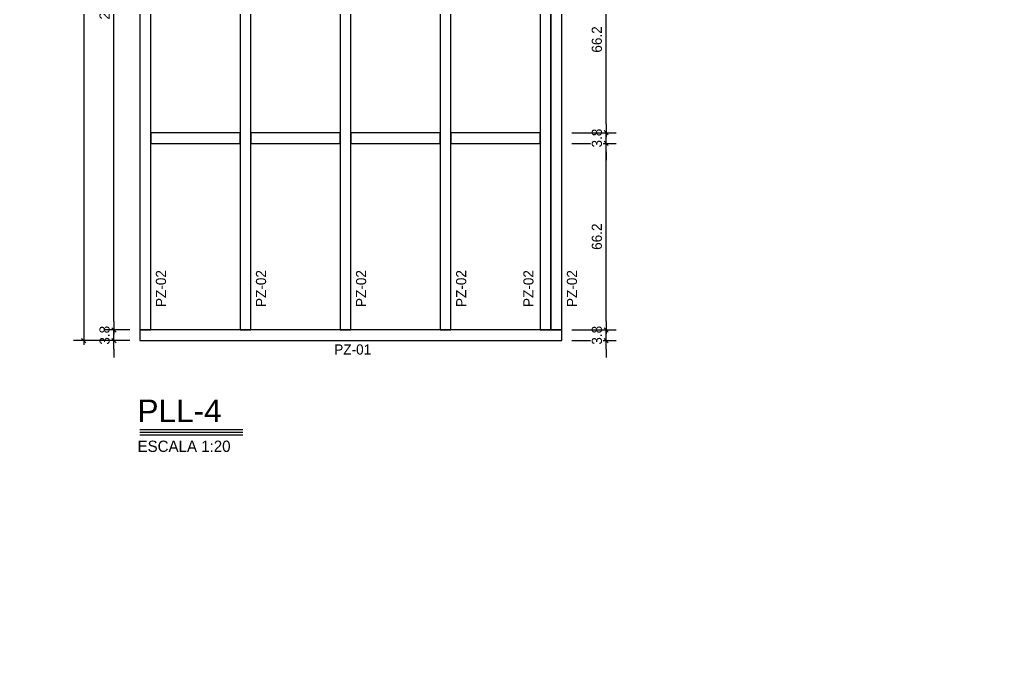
# Model space of a CAD drawing. Header units: millimetres. Extents: x 19458 to 19711, y 4351 to 4752.
# Drawn here: x 19482.069 to 19485.532, y 4520.267 to 4522.546 of the extents above; entities that cross this region are included whole.
import ezdxf
from ezdxf.enums import TextEntityAlignment as Align

# ---------------------------------------------------------------- set-up
doc = ezdxf.new("R2010")
doc.units = ezdxf.units.MM
for name, color, linetype in [('0 @ 0.2', 7, 'Continuous'), ('cotas', 1, 'Continuous'), ('cotas @ 500', 1, 'Continuous'), ('PANELES', 2, 'Continuous'), ('TEXTO @ 0.2', 2, 'Continuous'), ('TEXTOS TITULOS @ 0.2', 3, 'Continuous')]:
    doc.layers.add(name, color=color, linetype=linetype)
doc.styles.add('century gothic', font='GOTHIC.TTF')
doc.styles.add('COTAS SMC', font='GOTHIC.TTF')
doc.styles.add('NOTAS', font='GOTHIC.TTF')
doc.styles.add('SMCtitulos', font='sanss___.ttf')
doc.dimstyles.new('ANOTATIVE 100 SMCONSTRUCCIONES', dxfattribs={"dimscale": 0, "dimtxt": 0.18, "dimasz": 0.15, "dimexe": 0.18, "dimexo": 0.09, "dimgap": 0.1, "dimtad": 1, "dimzin": 0, "dimdsep": 46, "dimtxsty": 'century gothic', "dimblk1": 'FLECHA1', "dimblk2": 'FLECHA1', "dimsah": 1, "dimcen": 0.18, "dimdle": 0.075, "dimclrd": 1, "dimclre": 1, "dimclrt": 2, "dimaunit": 1, "dimadec": 0, "dimazin": 0, "dimtfac": 0.75, "dimtix": 1, "dimtmove": 2, "dimatfit": 3, "dimfxl": 0.09, "dimtvp": 1.5, "dimtfill": 1, "dimtolj": 1, "dimtzin": 0, "dimarcsym": 0})
doc.dimstyles.new('ANOTATIVE CM SMCONSTRUCCIONES', dxfattribs={"dimscale": 0, "dimtxt": 0.18, "dimasz": 0.15, "dimexe": 0.18, "dimexo": 0.18, "dimgap": 0.07, "dimtad": 1, "dimdec": 1, "dimlfac": 100, "dimdsep": 46, "dimtxsty": 'century gothic', "dimblk1": 'FLECHA1', "dimblk2": 'FLECHA1', "dimsah": 1, "dimcen": 0.18, "dimdle": 0.075, "dimclrd": 1, "dimclre": 1, "dimclrt": 2, "dimaunit": 1, "dimadec": 0, "dimazin": 2, "dimtfac": 0.75, "dimtdec": 1, "dimtix": 1, "dimtmove": 2, "dimatfit": 3, "dimfxl": 0.09, "dimtvp": 1.5, "dimtfill": 1, "dimtolj": 1, "dimtzin": 0, "dimarcsym": 0})
doc.dimstyles.new('PIES SMCONSTRUCCIONES', dxfattribs={"dimscale": 0, "dimtxt": 0.18, "dimasz": 0.2, "dimexe": 0.18, "dimexo": 0, "dimgap": 0.1, "dimtad": 1, "dimdec": 0, "dimlfac": 39.370079, "dimzin": 0, "dimdsep": 46, "dimlunit": 4, "dimtxsty": 'COTAS SMC', "dimblk1": 'FLECHA1', "dimblk2": 'FLECHA1', "dimsah": 1, "dimcen": 0.2, "dimdle": 0.075, "dimclrd": 1, "dimclre": 1, "dimclrt": 2, "dimaunit": 1, "dimadec": 0, "dimazin": 0, "dimtfac": 0.75, "dimtdec": 0, "dimtix": 1, "dimtmove": 2, "dimatfit": 3, "dimfxl": 0.09, "dimtvp": 1.5, "dimtfill": 1, "dimtolj": 1, "dimtzin": 0, "dimarcsym": 0})

# ---------------------------------------------------------------- blocks, each defined once
blk = doc.blocks.new('FLECHA1')
at = {"color": 4}
blk.add_line((-0.246176, -0.248081), (0.248081, 0.25), dxfattribs=at)
at = {"color": 1}
blk.add_line((-1, 0), (0.496162, 0), dxfattribs=at)
blk = doc.blocks.new('*D419')
at = {"layer": 'cotas', "color": 1, "lineweight": -2, "transparency": 16777216}
for p, q in [((19614.326, 4625.8448), (19614.326, 4700.8448)), ((19570.9836, 4550.8448), (19524.326, 4550.8448)), ((19614.326, 4548.4298), (19614.326, 4550.8448)), ((19570.5339, 4548.4298), (19524.326, 4548.4298)), ((19614.326, 4473.4298), (19614.326, 4398.4298))]:
    blk.add_line(p, q, dxfattribs=at)
at = {"layer": 'Defpoints', "color": 0, "transparency": 16777216}
for p in [(19614.326, 4550.8448), (19615.9836, 4550.8448), (19615.5339, 4548.4298)]:
    blk.add_point(p, dxfattribs=at)
at = {"layer": 'cotas', "color": 1, "lineweight": -2, "transparency": 16777216, "xscale": 75, "yscale": 75, "zscale": 75}
for p, rotation in [((19614.326, 4550.8448), 270), ((19614.326, 4548.4298), 90)]:
    blk.add_blockref('FLECHA1', p, dxfattribs=dict(at, rotation=rotation))
at = {"layer": 'cotas', "color": 2, "transparency": 16777216, "insert": (19517.3376, 4549.6373), "char_height": 90, "attachment_point": 5, "rotation": 90, "style": 'century gothic', "bg_fill": 3, "box_fill_scale": 1.1, "bg_fill_color": 256, "bg_fill_true_color": 13158600, "bg_fill_transparency": 0}
blk.add_mtext('\\A1;2.42', dxfattribs=at)
blk = doc.blocks.new('*D474')
at = {"layer": 'cotas', "color": 1, "lineweight": -2, "transparency": 16777216}
for p, q in [((19620.0128, 4651.7533), (19620.0128, 4751.7533)), ((19620.4168, 4551.7533), (19530.0128, 4551.7533)), ((19620.0128, 4550.5333), (19620.0128, 4551.7533)), ((19620.4168, 4550.5333), (19530.0128, 4550.5333)), ((19620.0128, 4450.5333), (19620.0128, 4350.5333))]:
    blk.add_line(p, q, dxfattribs=at)
at = {"layer": 'Defpoints', "color": 0, "transparency": 16777216}
for p in [(19620.0128, 4551.7533), (19620.4168, 4551.7533), (19620.4168, 4550.5333)]:
    blk.add_point(p, dxfattribs=at)
at = {"layer": 'cotas', "color": 1, "lineweight": -2, "transparency": 16777216, "xscale": 100, "yscale": 100, "zscale": 100}
for p, rotation in [((19620.0128, 4551.7533), 270), ((19620.0128, 4550.5333), 90)]:
    blk.add_blockref('FLECHA1', p, dxfattribs=dict(at, rotation=rotation))
at = {"layer": 'cotas', "color": 2, "transparency": 16777216, "insert": (19523.8809, 4551.1433), "char_height": 90, "attachment_point": 5, "rotation": 90, "style": 'COTAS SMC', "bg_fill": 3, "box_fill_scale": 1.1, "bg_fill_color": 256, "bg_fill_true_color": 13158600, "bg_fill_transparency": 0}
blk.add_mtext("\\A1;4'", dxfattribs=at)
blk = doc.blocks.new('*U701')
at = {"color": 2}
blk.add_line((0, 0.052), (1.823, 0.052), dxfattribs=at)
at = {"color": 250}
blk.add_line((0, 0), (1.823, 0), dxfattribs=at)
at = {"color": 7}
blk.add_line((0, -0.047), (1.823, -0.047), dxfattribs=at)
at = {"color": 0, "linetype": 'ByBlock', "lineweight": -2, "style": 'NOTAS'}
for tag, p in [('1TITLE', (0.027, 1.014)), ('2TITLE', (-0.043, 0.181))]:
    blk.add_attdef(tag, p, '', height=0.3, dxfattribs=at)
blk.add_attdef('SCALE', text='', height=0.18, dxfattribs=at).set_placement((-0.043, -0.148), align=Align.TOP_LEFT)
blk = doc.blocks.new('D')
at = {"layer": 'PANELES'}
for points in [[(19482.4965, 4523.8057), (19482.4965, 4523.7677), (19483.9929, 4523.7677), (19483.9929, 4523.8057)], [(19482.4965, 4521.4437), (19482.5345, 4521.4437), (19482.5345, 4523.7677), (19482.4965, 4523.7677)], [(19482.8516, 4521.4437), (19482.8896, 4521.4437), (19482.8896, 4523.7677), (19482.8516, 4523.7677)], [(19483.2067, 4521.4437), (19483.2447, 4521.4437), (19483.2447, 4523.7677), (19483.2067, 4523.7677)], [(19483.5618, 4521.4437), (19483.5998, 4521.4437), (19483.5998, 4523.7677), (19483.5618, 4523.7677)], [(19483.9169, 4521.4437), (19483.9549, 4521.4437), (19483.9549, 4523.7677), (19483.9169, 4523.7677)], [(19483.9549, 4521.4437), (19483.9929, 4521.4437), (19483.9929, 4523.7677), (19483.9549, 4523.7677)], [(19482.5345, 4523.5437), (19482.5345, 4523.5057), (19482.8516, 4523.5057), (19482.8516, 4523.5437)], [(19482.8896, 4523.5437), (19482.8896, 4523.5057), (19483.2067, 4523.5057), (19483.2067, 4523.5437)], [(19483.2447, 4523.5437), (19483.2447, 4523.5057), (19483.5618, 4523.5057), (19483.5618, 4523.5437)], [(19483.5998, 4523.5437), (19483.5998, 4523.5057), (19483.9169, 4523.5057), (19483.9169, 4523.5437)], [(19482.5345, 4522.8437), (19482.5345, 4522.8057), (19482.8516, 4522.8057), (19482.8516, 4522.8437)], [(19482.8896, 4522.8437), (19482.8896, 4522.8057), (19483.2067, 4522.8057), (19483.2067, 4522.8437)], [(19483.2447, 4522.8437), (19483.2447, 4522.8057), (19483.5618, 4522.8057), (19483.5618, 4522.8437)], [(19483.5998, 4522.8437), (19483.5998, 4522.8057), (19483.9169, 4522.8057), (19483.9169, 4522.8437)], [(19482.5345, 4522.1437), (19482.5345, 4522.1057), (19482.8516, 4522.1057), (19482.8516, 4522.1437)], [(19482.8896, 4522.1437), (19482.8896, 4522.1057), (19483.2067, 4522.1057), (19483.2067, 4522.1437)], [(19483.2447, 4522.1437), (19483.2447, 4522.1057), (19483.5618, 4522.1057), (19483.5618, 4522.1437)], [(19483.5998, 4522.1437), (19483.5998, 4522.1057), (19483.9169, 4522.1057), (19483.9169, 4522.1437)], [(19482.4965, 4521.4437), (19482.4965, 4521.4057), (19483.9929, 4521.4057), (19483.9929, 4521.4437)]]:
    blk.add_lwpolyline(points, close=True, dxfattribs=at)
blk = doc.blocks.new('*D815')
at = {"color": 1, "lineweight": -2, "transparency": 16777216}
for p, q in [((19482.4041, 4521.4737), (19482.4041, 4521.5037)), ((19482.4605, 4521.4437), (19482.3681, 4521.4437)), ((19482.4041, 4521.4057), (19482.4041, 4521.4437)), ((19482.4605, 4521.4057), (19482.3681, 4521.4057)), ((19482.4041, 4521.3757), (19482.4041, 4521.3457))]:
    blk.add_line(p, q, dxfattribs=at)
at = {"layer": 'Defpoints', "color": 0, "transparency": 16777216}
for p in [(19482.4965, 4521.4437), (19482.4965, 4521.4057)]:
    blk.add_point(p, dxfattribs=at)
at = {"color": 1, "lineweight": -2, "transparency": 16777216, "xscale": 0.03, "yscale": 0.03, "zscale": 0.03}
for p, rotation in [((19482.4041, 4521.4437), 270), ((19482.4041, 4521.4057), 90)]:
    blk.add_blockref('FLECHA1', p, dxfattribs=dict(at, rotation=rotation))
at = {"color": 2, "transparency": 16777216, "insert": (19482.3712, 4521.4247), "char_height": 0.036, "attachment_point": 5, "rotation": 90, "style": 'century gothic', "bg_fill": 3, "box_fill_scale": 1.1, "bg_fill_color": 256, "bg_fill_true_color": 13158600, "bg_fill_transparency": 0}
blk.add_mtext('\\A1;3.8', dxfattribs=at)
at = {"layer": 'Defpoints', "color": 0, "transparency": 16777216}
blk.add_point((19482.4041, 4521.4437), dxfattribs=at)
blk = doc.blocks.new('*D816')
at = {"color": 1, "lineweight": -2, "transparency": 16777216}
for p, q in [((19482.4605, 4523.7677), (19482.3681, 4523.7677)), ((19482.4041, 4521.4737), (19482.4041, 4523.7377)), ((19482.4605, 4521.4437), (19482.3681, 4521.4437))]:
    blk.add_line(p, q, dxfattribs=at)
at = {"layer": 'Defpoints', "color": 0, "transparency": 16777216}
for p in [(19482.4041, 4523.7677), (19482.4965, 4523.7677), (19482.4965, 4521.4437)]:
    blk.add_point(p, dxfattribs=at)
at = {"color": 1, "lineweight": -2, "transparency": 16777216, "xscale": 0.03, "yscale": 0.03, "zscale": 0.03}
for p, rotation in [((19482.4041, 4523.7677), 90), ((19482.4041, 4521.4437), 270)]:
    blk.add_blockref('FLECHA1', p, dxfattribs=dict(at, rotation=rotation))
at = {"color": 2, "transparency": 16777216, "insert": (19482.3712, 4522.6057), "char_height": 0.036, "attachment_point": 5, "rotation": 90, "style": 'century gothic', "bg_fill": 3, "box_fill_scale": 1.1, "bg_fill_color": 256, "bg_fill_true_color": 13158600, "bg_fill_transparency": 0}
blk.add_mtext('\\A1;232.4', dxfattribs=at)
blk = doc.blocks.new('*D818')
at = {"color": 1, "lineweight": -2, "transparency": 16777216}
for p, q in [((19482.4605, 4523.8057), (19482.2608, 4523.8057)), ((19482.2968, 4523.7757), (19482.2968, 4521.4357)), ((19482.4605, 4521.4057), (19482.2608, 4521.4057))]:
    blk.add_line(p, q, dxfattribs=at)
at = {"layer": 'Defpoints', "color": 0, "transparency": 16777216}
for p in [(19482.4965, 4523.8057), (19482.2968, 4521.4057), (19482.4965, 4521.4057)]:
    blk.add_point(p, dxfattribs=at)
at = {"color": 1, "lineweight": -2, "transparency": 16777216, "xscale": 0.03, "yscale": 0.03, "zscale": 0.03}
for p, rotation in [((19482.2968, 4523.8057), 90), ((19482.2968, 4521.4057), 270)]:
    blk.add_blockref('FLECHA1', p, dxfattribs=dict(at, rotation=rotation))
at = {"color": 2, "transparency": 16777216, "insert": (19482.2639, 4522.6057), "char_height": 0.036, "attachment_point": 5, "rotation": 90, "style": 'century gothic', "bg_fill": 3, "box_fill_scale": 1.1, "bg_fill_color": 256, "bg_fill_true_color": 13158600, "bg_fill_transparency": 0}
blk.add_mtext('\\A1;240', dxfattribs=at)
blk = doc.blocks.new('*D833')
at = {"color": 1, "lineweight": -2, "transparency": 16777216}
for p, q in [((19484.1507, 4521.4737), (19484.1507, 4521.5037)), ((19484.0289, 4521.4437), (19484.1867, 4521.4437)), ((19484.1507, 4521.4057), (19484.1507, 4521.4437)), ((19484.0289, 4521.4057), (19484.1867, 4521.4057)), ((19484.1507, 4521.3757), (19484.1507, 4521.3457))]:
    blk.add_line(p, q, dxfattribs=at)
at = {"layer": 'Defpoints', "color": 0, "transparency": 16777216}
for p in [(19483.9929, 4521.4437), (19483.9929, 4521.4057)]:
    blk.add_point(p, dxfattribs=at)
at = {"color": 1, "lineweight": -2, "transparency": 16777216, "xscale": 0.03, "yscale": 0.03, "zscale": 0.03}
for p, rotation in [((19484.1507, 4521.4437), 270), ((19484.1507, 4521.4057), 90)]:
    blk.add_blockref('FLECHA1', p, dxfattribs=dict(at, rotation=rotation))
at = {"color": 2, "transparency": 16777216, "insert": (19484.1178, 4521.4247), "char_height": 0.036, "attachment_point": 5, "rotation": 90, "style": 'century gothic', "bg_fill": 3, "box_fill_scale": 1.1, "bg_fill_color": 256, "bg_fill_true_color": 13158600, "bg_fill_transparency": 0}
blk.add_mtext('\\A1;3.8', dxfattribs=at)
at = {"layer": 'Defpoints', "color": 0, "transparency": 16777216}
blk.add_point((19484.1507, 4521.4437), dxfattribs=at)
blk = doc.blocks.new('*D834')
at = {"color": 1, "lineweight": -2, "transparency": 16777216}
for p, q in [((19484.0289, 4522.1057), (19484.1867, 4522.1057)), ((19484.1507, 4521.4737), (19484.1507, 4522.0757)), ((19484.0289, 4521.4437), (19484.1867, 4521.4437))]:
    blk.add_line(p, q, dxfattribs=at)
at = {"layer": 'Defpoints', "color": 0, "transparency": 16777216}
for p in [(19483.9929, 4522.1057), (19484.1507, 4522.1057), (19483.9929, 4521.4437)]:
    blk.add_point(p, dxfattribs=at)
at = {"color": 1, "lineweight": -2, "transparency": 16777216, "xscale": 0.03, "yscale": 0.03, "zscale": 0.03}
for p, rotation in [((19484.1507, 4522.1057), 90), ((19484.1507, 4521.4437), 270)]:
    blk.add_blockref('FLECHA1', p, dxfattribs=dict(at, rotation=rotation))
at = {"color": 2, "transparency": 16777216, "insert": (19484.1178, 4521.7747), "char_height": 0.036, "attachment_point": 5, "rotation": 90, "style": 'century gothic', "bg_fill": 3, "box_fill_scale": 1.1, "bg_fill_color": 256, "bg_fill_true_color": 13158600, "bg_fill_transparency": 0}
blk.add_mtext('\\A1;66.2', dxfattribs=at)
blk = doc.blocks.new('*D835')
at = {"color": 1, "lineweight": -2, "transparency": 16777216}
for p, q in [((19484.1507, 4522.1737), (19484.1507, 4522.2037)), ((19484.0289, 4522.1437), (19484.1867, 4522.1437)), ((19484.1507, 4522.1057), (19484.1507, 4522.1437)), ((19484.0289, 4522.1057), (19484.1867, 4522.1057)), ((19484.1507, 4522.0757), (19484.1507, 4522.0457))]:
    blk.add_line(p, q, dxfattribs=at)
at = {"layer": 'Defpoints', "color": 0, "transparency": 16777216}
for p in [(19483.9929, 4522.1437), (19483.9929, 4522.1057)]:
    blk.add_point(p, dxfattribs=at)
at = {"color": 1, "lineweight": -2, "transparency": 16777216, "xscale": 0.03, "yscale": 0.03, "zscale": 0.03}
for p, rotation in [((19484.1507, 4522.1437), 270), ((19484.1507, 4522.1057), 90)]:
    blk.add_blockref('FLECHA1', p, dxfattribs=dict(at, rotation=rotation))
at = {"color": 2, "transparency": 16777216, "insert": (19484.1178, 4522.1247), "char_height": 0.036, "attachment_point": 5, "rotation": 90, "style": 'century gothic', "bg_fill": 3, "box_fill_scale": 1.1, "bg_fill_color": 256, "bg_fill_true_color": 13158600, "bg_fill_transparency": 0}
blk.add_mtext('\\A1;3.8', dxfattribs=at)
at = {"layer": 'Defpoints', "color": 0, "transparency": 16777216}
blk.add_point((19484.1507, 4522.1437), dxfattribs=at)
blk = doc.blocks.new('*D836')
at = {"color": 1, "lineweight": -2, "transparency": 16777216}
for p, q in [((19484.0289, 4522.8057), (19484.1867, 4522.8057)), ((19484.1507, 4522.1737), (19484.1507, 4522.7757)), ((19484.0289, 4522.1437), (19484.1867, 4522.1437))]:
    blk.add_line(p, q, dxfattribs=at)
at = {"layer": 'Defpoints', "color": 0, "transparency": 16777216}
for p in [(19483.9929, 4522.8057), (19484.1507, 4522.8057), (19483.9929, 4522.1437)]:
    blk.add_point(p, dxfattribs=at)
at = {"color": 1, "lineweight": -2, "transparency": 16777216, "xscale": 0.03, "yscale": 0.03, "zscale": 0.03}
for p, rotation in [((19484.1507, 4522.8057), 90), ((19484.1507, 4522.1437), 270)]:
    blk.add_blockref('FLECHA1', p, dxfattribs=dict(at, rotation=rotation))
at = {"color": 2, "transparency": 16777216, "insert": (19484.1178, 4522.4747), "char_height": 0.036, "attachment_point": 5, "rotation": 90, "style": 'century gothic', "bg_fill": 3, "box_fill_scale": 1.1, "bg_fill_color": 256, "bg_fill_true_color": 13158600, "bg_fill_transparency": 0}
blk.add_mtext('\\A1;66.2', dxfattribs=at)
blk = doc.blocks.new('*U1037')
at = {"layer": 'cotas @ 500'}
dim = blk.add_linear_dim(base=(19614.3260382735, 4550.8448237801), p1=(19615.5338597089, 4548.4298237801), p2=(19615.9836080801, 4550.8448237801), angle=90, dimstyle='ANOTATIVE 100 SMCONSTRUCCIONES', override={"dimscale": 500, "dimtix": 1, "dimtofl": 1, "dimtmove": 1, "dimatfit": 1}, dxfattribs=at)
dim.commit()
dim.dimension.update_dxf_attribs({"geometry": '*D419', "text_midpoint": (19517.3375950376, 4549.6373237801)})
blk = doc.blocks.new('*U1039')
at = {"layer": 'cotas @ 500'}
dim = blk.add_linear_dim(base=(19620.0128, 4551.7533), p1=(19620.4168, 4550.5333), p2=(19620.4168, 4551.7533), angle=90, dimstyle='PIES SMCONSTRUCCIONES', override={"dimscale": 500, "dimtix": 1, "dimtofl": 1, "dimtmove": 2, "dimatfit": 3}, dxfattribs=at)
dim.commit()
dim.dimension.update_dxf_attribs({"geometry": '*D474', "text_midpoint": (19523.8809, 4551.1433)})

msp = doc.modelspace()

# ---------------------------------------------------------------- block references
at = {"layer": 'cotas'}
msp.add_blockref('*U1037', (0, 0), dxfattribs=at)

# ---------------------------------------------------------------- next in the draw order: block references
msp.add_blockref('*U1039', (0, 0), dxfattribs=at)

# ---------------------------------------------------------------- next in the draw order: block references
msp.add_blockref('D', (0, 0))
at = {"layer": 'TEXTOS TITULOS @ 0.2'}
ref = msp.add_blockref('*U701', (19482.4965, 4521.0802), dxfattribs=dict(at, xscale=0.2, yscale=0.2, zscale=0.2))
ref.add_attrib('2TITLE', 'PLL-4', (19482.4879, 4521.1165), dxfattribs={"layer": '0', "color": 0, "linetype": 'ByBlock', "lineweight": -2, "height": 0.08, "style": 'SMCtitulos'})
ref.add_attrib('SCALE', 'ESCALA 1:20', dxfattribs={"layer": '0', "color": 0, "linetype": 'ByBlock', "lineweight": -2, "height": 0.04, "style": 'NOTAS'}).set_placement((19482.4879, 4521.0507), align=Align.TOP_LEFT)

# ---------------------------------------------------------------- next in the draw order: texts
at = {"layer": 'TEXTO @ 0.2', "color": 2, "char_height": 0.036, "width": 0.271168, "attachment_point": 1, "rotation": 90, "style": 'century gothic'}
for insert in [(19482.5529, 4521.525), (19482.908, 4521.525), (19483.2631, 4521.525), (19483.6182, 4521.525), (19483.8569, 4521.525), (19484.0113, 4521.525)]:
    msp.add_mtext('PZ-02', dxfattribs=dict(at, insert=insert))
at = {"layer": 'TEXTO @ 0.2', "color": 2, "insert": (19483.1859, 4521.3923), "char_height": 0.036, "width": 0.271168, "attachment_point": 1, "style": 'century gothic'}
msp.add_mtext('PZ-01 ', dxfattribs=at)

# ---------------------------------------------------------------- next in the draw order: dimensions: what is measured, and where the dimension line sits
at = {"layer": '0 @ 0.2'}
for base, p1, p2, picture, middle in [((19482.4041, 4521.4437), (19482.4965, 4521.4057), (19482.4965, 4521.4437), '*D815', (19482.3712, 4521.4247)), ((19484.1507, 4521.4437), (19483.9929, 4521.4057), (19483.9929, 4521.4437), '*D833', (19484.1178, 4521.4247))]:
    dim = msp.add_linear_dim(base=base, p1=p1, p2=p2, angle=90, dimstyle='ANOTATIVE CM SMCONSTRUCCIONES', override={"dimscale": 0.2, "dimtix": 1, "dimtofl": 1, "dimtmove": 2, "dimatfit": 3}, dxfattribs=at)
    dim.commit()
    dim.dimension.update_dxf_attribs({"geometry": picture, "text_midpoint": middle})

# ---------------------------------------------------------------- next in the draw order: dimensions: what is measured, and where the dimension line sits
for base, p1, p2, picture, middle in [((19482.4041, 4523.7677), (19482.4965, 4521.4437), (19482.4965, 4523.7677), '*D816', (19482.3712, 4522.6057)), ((19484.1507, 4522.1057), (19483.9929, 4521.4437), (19483.9929, 4522.1057), '*D834', (19484.1178, 4521.7747))]:
    dim = msp.add_linear_dim(base=base, p1=p1, p2=p2, angle=90, dimstyle='ANOTATIVE CM SMCONSTRUCCIONES', override={"dimscale": 0.2, "dimtix": 1, "dimtofl": 1, "dimtmove": 2, "dimatfit": 3}, dxfattribs=at)
    dim.commit()
    dim.dimension.update_dxf_attribs({"geometry": picture, "text_midpoint": middle})

# ---------------------------------------------------------------- next in the draw order: dimensions: what is measured, and where the dimension line sits
for base, p1, p2, picture, middle in [((19482.2968, 4521.4057), (19482.4965, 4523.8057), (19482.4965, 4521.4057), '*D818', (19482.2639, 4522.6057)), ((19484.1507, 4522.1437), (19483.9929, 4522.1057), (19483.9929, 4522.1437), '*D835', (19484.1178, 4522.1247))]:
    dim = msp.add_linear_dim(base=base, p1=p1, p2=p2, angle=90, dimstyle='ANOTATIVE CM SMCONSTRUCCIONES', override={"dimscale": 0.2, "dimtix": 1, "dimtofl": 1, "dimtmove": 2, "dimatfit": 3}, dxfattribs=at)
    dim.commit()
    dim.dimension.update_dxf_attribs({"geometry": picture, "text_midpoint": middle})

# ---------------------------------------------------------------- next in the draw order: dimensions: what is measured, and where the dimension line sits
dim = msp.add_linear_dim(base=(19484.1507, 4522.8057), p1=(19483.9929, 4522.1437), p2=(19483.9929, 4522.8057), angle=90, dimstyle='ANOTATIVE CM SMCONSTRUCCIONES', override={"dimscale": 0.2, "dimtix": 1, "dimtofl": 1, "dimtmove": 2, "dimatfit": 3}, dxfattribs=at)
dim.commit()
dim.dimension.update_dxf_attribs({"geometry": '*D836', "text_midpoint": (19484.1178, 4522.4747)})

doc.saveas('drawing.dxf')
